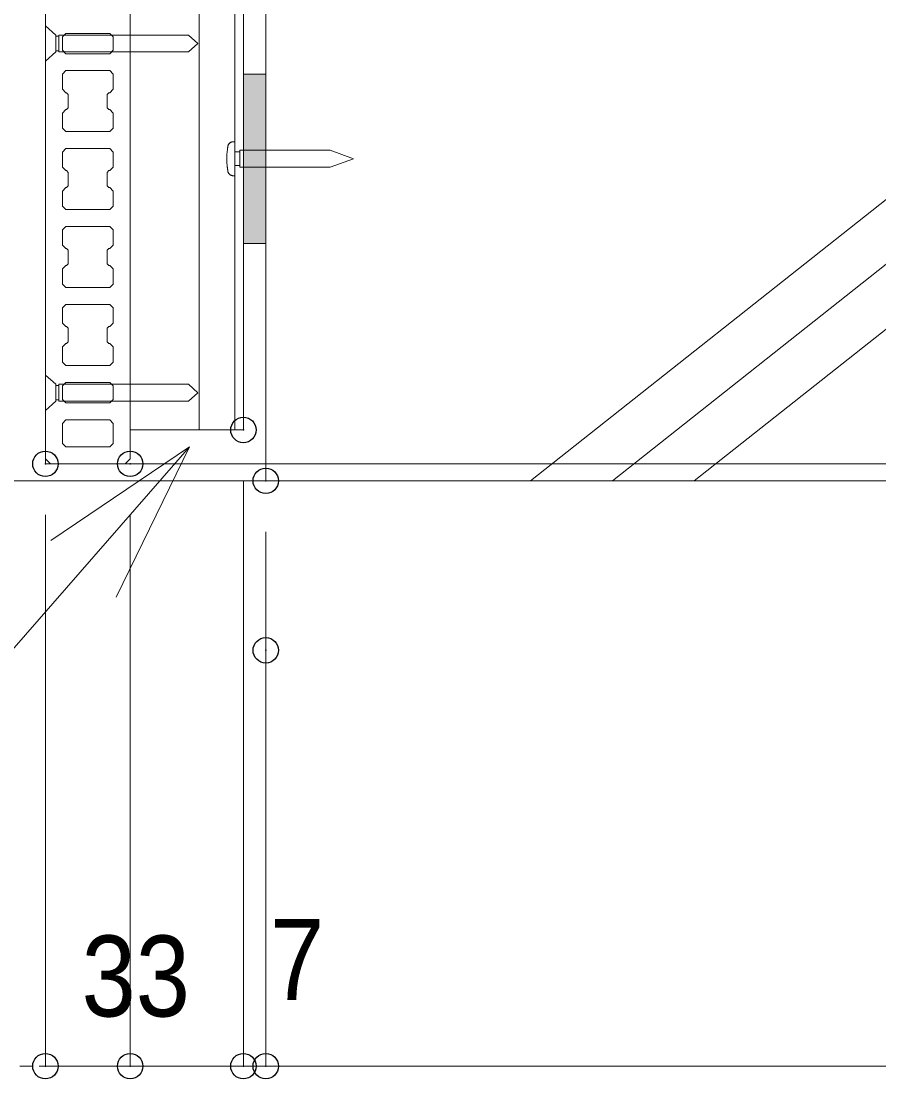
# Model space of a CAD drawing. Units: millimetres, scale not verified. Extents: x -8199 to 8201, y -2963 to 5056.
# Drawn here: x 1657 to 1994.3, y 441.4 to 857.4 of the extents above; entities that cross this region are included whole.
import ezdxf
from ezdxf.enums import TextEntityAlignment as Align

# ---------------------------------------------------------------- set-up
doc = ezdxf.new("R2010")
doc.units = ezdxf.units.MM
doc.header["$LTSCALE"] = 20
doc.header["$PDMODE"] = 32
doc.header["$PDSIZE"] = 10
for name, color, linetype, lineweight in [('0-1_一般', 4, 'Continuous', 9), ('0-2_寸法', 7, 'Continuous', 9), ('0-3_0', 7, 'Continuous', 9), ('0-7_ビス', 4, 'Continuous', 9)]:
    doc.layers.add(name, color=color, linetype=linetype, lineweight=lineweight)
doc.layers.add('0-4_Defpoints', color=7, linetype='Continuous')
doc.styles.add('Osaka', font='')
doc.styles.get('Osaka').set_extended_font_data('Osaka')

# ---------------------------------------------------------------- blocks, each defined once
blk = doc.blocks.new('グループ-162-1')
at = {"layer": '0-1_一般', "color": 7}
blk.add_lwpolyline([(369986.5, -99529), (385936.5, -99529), (385936.5, -102429), (369986.5, -102429)], close=True, dxfattribs=at)
blk = doc.blocks.new('グループ-175-1')
at = {"layer": '0-1_一般', "color": 2}
for p, q in [((370486.5, -102229), (370486.5, -94229)), ((370894.4, -102229), (370894.4, -94229)), ((371104.4, -102229), (371104.4, -94229)), ((371154.5, -102229), (371154.5, -94229))]:
    blk.add_line(p, q, dxfattribs=at)
blk = doc.blocks.new('グループ-176-1')
at = {"layer": '0-1_一般', "color": 2}
for p, q in [((370486.5, -94229), (371154.5, -94229)), ((370486.5, -102229), (371154.5, -102229))]:
    blk.add_line(p, q, dxfattribs=at)
at = {"layer": '0-1_一般'}
blk.add_blockref('グループ-175-1', (0, 0), dxfattribs=at)
blk = doc.blocks.new('グループ-65-1')
at = {"layer": '0-1_一般'}
for p, q in [((-40, 298), (-40, 326)), ((40, 326), (40, 298))]:
    blk.add_line(p, q, dxfattribs=at)
for points in [[(-92.2, 357.2), (-93.6, 355.4), (-94.9, 353.5), (-96.1, 351.6), (-97.1, 349.6), (-97.9, 347.6), (-98.6, 345.5), (-99.2, 343.4), (-99.6, 341.3), (-99.9, 339.3), (-100, 337.2), (-100, 336), (-100, 335.5), (-100, 335), (-100, 334.5), (-100, 334.1), (-100, 333.6), (-100, 333.1), (-100, 332.6), (-100, 332.1), (-100, 331.7), (-100, 331.2), (-100, 330.7), (-100, 330.2), (-100, 329.7), (-100, 329.3), (-100, 328.8), (-100, 328.3), (-100, 327.8), (-100, 327.3), (-100, 326.8), (-100, 326.4), (-97.6, 326), (-88.2, 326), (-78.8, 326), (-69.4, 326), (-60, 326), (-50.6, 326), (-41.2, 326), (-31.8, 326)], [(-17.1, 373.6), (-21.8, 373.4), (-26.5, 373.1), (-31.2, 372.8), (-35.9, 372.4), (-40.6, 371.9), (-45.3, 371.4), (-50, 370.8), (-51, 370.7), (-52.1, 370.5), (-53.1, 370.4), (-54.2, 370.3), (-55.2, 370.1), (-56.2, 370), (-57.3, 369.9), (-58.3, 369.7), (-59.3, 369.6), (-60.4, 369.5), (-61.4, 369.3), (-62.5, 369.2), (-63.5, 369.1), (-64.5, 368.9), (-65.6, 368.8), (-66.6, 368.7), (-67.7, 368.5), (-68.7, 368.4), (-69.7, 368.3), (-70.8, 368.1), (-71.8, 368), (-73.6, 367.7), (-75.6, 367.3), (-77.6, 366.8), (-79.6, 366.1), (-81.6, 365.2), (-83.5, 364.2), (-85.4, 363.1), (-87.3, 361.8), (-89, 360.4), (-90.7, 358.8), (-92.2, 357.2)], [(-31.8, 326), (-22.4, 326), (-12.9, 326), (-3.5, 326), (5.9, 326), (15.3, 326), (24.7, 326), (34.1, 326), (43.5, 326), (52.9, 326), (62.4, 326), (71.8, 326), (81.2, 326), (90.6, 326), (100, 326), (100, 326)], [(79.1, 366.3), (77.1, 366.9), (75.1, 367.4), (73.1, 367.8), (71.5, 368), (70.5, 368.2), (69.5, 368.3), (68.4, 368.4), (67.4, 368.6), (66.4, 368.7), (65.3, 368.8), (64.3, 369), (63.2, 369.1), (62.2, 369.2), (61.2, 369.4), (60.1, 369.5), (59.1, 369.6), (58, 369.8), (57, 369.9), (56, 370), (54.9, 370.2), (53.9, 370.3), (52.9, 370.4), (51.8, 370.6), (50.8, 370.7), (48.8, 370.9), (44.1, 371.5), (39.4, 372), (34.7, 372.5), (30, 372.8), (25.3, 373.2), (20.6, 373.5), (15.9, 373.7), (11.2, 373.8), (6.5, 373.9), (1.8, 374), (-2.9, 374), (-7.6, 373.9), (-12.4, 373.8), (-17.1, 373.6)], [(100, 326), (100, 326.5), (100, 327), (100, 327.4), (100, 327.9), (100, 328.4), (100, 328.9), (100, 329.4), (100, 329.9), (100, 330.3), (100, 330.8), (100, 331.3), (100, 331.8), (100, 332.3), (100, 332.7), (100, 333.2), (100, 333.7), (100, 334.2), (100, 334.7), (100, 335.2), (100, 335.6), (100, 336.1), (100, 337.7), (99.8, 339.8), (99.5, 341.8), (99.1, 343.9), (98.5, 346), (97.7, 348.1), (96.8, 350.1), (95.8, 352.1), (94.6, 354), (93.3, 355.8), (91.8, 357.6), (90.3, 359.2), (88.6, 360.7), (86.8, 362.1), (84.9, 363.4), (83, 364.5), (81.1, 365.4), (79.1, 366.3)]]:
    blk.add_lwpolyline(points, dxfattribs=at)
blk.add_lwpolyline([(50, 298), (50, -236), (0, -374), (-50, -236), (-50, 298)], close=True, dxfattribs=at)
blk = doc.blocks.new('シンボル-22')
at = {"layer": '0-1_一般'}
blk.add_blockref('グループ-65-1', (0, 0), dxfattribs=at)
blk = doc.blocks.new('_DOT')
at = {"layer": '0-3_0'}
for p, q in [((-10, 0), (-20, 0)), ((-5, 0), (5, 0))]:
    blk.add_line(p, q, dxfattribs=at)
blk = doc.blocks.new('グループ-189-1')
at = {"layer": '0-7_ビス'}
for p, q in [((370065.2, -101966.1), (370047.2, -101966.1)), ((370047.2, -102052.2), (370065.2, -102052.2))]:
    blk.add_line(p, q, dxfattribs=at)
for points in [[(370047.2, -102059.2), (369986.5, -102113.2), (369986.5, -101905.2), (370047.2, -101959.2)], [(370065.2, -102059.2), (370830.2, -102059.2), (370886.5, -102009.2), (370830.2, -101959.2), (370065.2, -101959.2)]]:
    blk.add_lwpolyline(points, close=True, dxfattribs=at)
blk = doc.blocks.new('グループ-190-1')
at = {"layer": '0-7_ビス'}
for p, q in [((370047.2, -99906), (370065.2, -99906)), ((370065.2, -99992.2), (370047.2, -99992.2))]:
    blk.add_line(p, q, dxfattribs=at)
for points in [[(370047.2, -99899.1), (369986.5, -99845.1), (369986.5, -100053.1), (370047.2, -99999.1)], [(370065.2, -99899.1), (370830.2, -99899.1), (370886.5, -99949.1), (370830.2, -99999.1), (370065.2, -99999.1)]]:
    blk.add_lwpolyline(points, close=True, dxfattribs=at)

msp = doc.modelspace()

# ---------------------------------------------------------------- linework, layer by layer
at = {"layer": '0-1_一般', "color": 2}
msp.add_line((1510.59, 446.42), (1723.17, 689.96), dxfattribs=at)
at = {"layer": '0-1_一般', "color": 7}
msp.add_line((4533.17, 676.63), (1466.51, 676.63), dxfattribs=at)
at = {"layer": '0-1_一般'}
for points in [[(1666.51, 685.3), (1668.51, 683.3), (1697.84, 683.3), (1699.84, 685.3), (1699.84, 874.62), (1697.83, 876.63), (1668.52, 876.63), (1666.51, 874.62)], [(1673.17, 851.29), (1674.51, 852.63), (1691.84, 852.63), (1693.17, 851.29), (1693.17, 845.96), (1691.84, 844.62), (1674.51, 844.62), (1673.18, 845.96)], [(1673.17, 830.62), (1673.17, 836.62), (1674.51, 837.96), (1691.84, 837.96), (1693.17, 836.62), (1693.17, 830.62), (1691.84, 829.29), (1691.51, 829.29), (1690.84, 828.62), (1690.84, 823.29), (1691.51, 822.62), (1691.84, 822.62), (1693.17, 821.29), (1693.17, 815.29), (1691.84, 813.96), (1674.51, 813.96), (1673.17, 815.29), (1673.17, 821.29), (1674.51, 822.62), (1674.84, 822.62), (1675.51, 823.29), (1675.51, 828.62), (1674.84, 829.29), (1674.51, 829.29)], [(1673.17, 799.96), (1673.17, 805.96), (1674.51, 807.29), (1691.84, 807.29), (1693.17, 805.96), (1693.17, 799.96), (1691.84, 798.62), (1691.51, 798.62), (1690.84, 797.96), (1690.84, 792.62), (1691.51, 791.96), (1691.84, 791.96), (1693.17, 790.62), (1693.17, 784.62), (1691.84, 783.29), (1674.51, 783.29), (1673.17, 784.62), (1673.17, 790.62), (1674.51, 791.96), (1674.84, 791.96), (1675.51, 792.62), (1675.51, 797.96), (1674.84, 798.62), (1674.51, 798.62)], [(1674.51, 752.62), (1673.17, 753.96), (1673.17, 759.96), (1674.51, 761.29), (1674.84, 761.29), (1675.51, 761.96), (1675.51, 767.29), (1674.84, 767.96), (1674.51, 767.96), (1673.17, 769.29), (1673.17, 775.29), (1674.51, 776.62), (1691.84, 776.62), (1693.17, 775.29), (1693.17, 769.29), (1691.84, 767.96), (1691.51, 767.96), (1690.84, 767.29), (1690.84, 761.96), (1691.51, 761.29), (1691.84, 761.29), (1693.17, 759.96), (1693.17, 753.96), (1691.84, 752.62)], [(1674.51, 721.96), (1673.17, 723.29), (1673.17, 729.29), (1674.51, 730.62), (1674.84, 730.62), (1675.51, 731.29), (1675.51, 736.62), (1674.84, 737.29), (1674.51, 737.29), (1673.17, 738.62), (1673.17, 744.62), (1674.51, 745.96), (1691.84, 745.96), (1693.17, 744.62), (1693.17, 738.62), (1691.84, 737.29), (1691.51, 737.29), (1690.84, 736.62), (1690.84, 731.29), (1691.51, 730.62), (1691.84, 730.62), (1693.17, 729.29), (1693.17, 723.29), (1691.84, 721.96)], [(1691.84, 707.29), (1674.51, 707.29), (1673.17, 708.62), (1673.18, 713.96), (1674.51, 715.29), (1691.84, 715.29), (1693.17, 713.96), (1693.17, 708.62)], [(1674.51, 689.95), (1673.17, 691.37), (1673.17, 699.2), (1674.51, 700.62), (1691.84, 700.62), (1693.17, 699.2), (1693.17, 691.37), (1691.84, 689.95)]]:
    msp.add_lwpolyline(points, close=True, dxfattribs=at)
at = {"layer": '0-1_一般', "color": 2}
msp.add_lwpolyline([(1668.67, 653.2), (1723.17, 689.96), (1694.35, 630.88)], dxfattribs=at)
at = {"layer": '0-2_寸法'}
for p, q in [((1753.17, 1189.96), (1753.17, 676.63)), ((1857.22, 676.63), (2506, 1189.96)), ((1889.46, 676.63), (2538.24, 1189.96)), ((1921.69, 676.63), (2569.58, 1189.26)), ((1744.37, 676.63), (1744.37, 446.42)), ((1744.37, 676.63), (1744.37, 446.42)), ((1666.5, 663.3), (1666.5, 446.42)), ((1699.84, 663.3), (1699.84, 446.42)), ((1699.84, 663.3), (1699.84, 446.42)), ((1753.17, 656.63), (1753.17, 446.42)), ((1753.17, 589.96), (1753.17, 446.42)), ((1699.84, 446.42), (1666.5, 446.42)), ((1689.82, 446.42), (1679.81, 446.42)), ((1744.37, 446.42), (1699.84, 446.42)), ((1709.85, 446.42), (1719.87, 446.42)), ((1734.36, 446.42), (1724.34, 446.42)), ((1753.17, 446.42), (1744.37, 446.42)), ((1754.39, 446.42), (1764.4, 446.42)), ((1763.19, 446.42), (1773.2, 446.42)), ((4236.49, 446.42), (1763.19, 446.42))]:
    msp.add_line(p, q, dxfattribs=at)
msp.add_lwpolyline([(1744.37, 836.63), (1753.17, 836.63), (1753.17, 769.96), (1744.37, 769.96)], close=True, dxfattribs=at)
at = {"layer": '0-2_寸法', "color": 132}
msp.add_solid([(1744.37, 836.63), (1744.37, 769.96), (1753.17, 836.63), (1753.17, 769.96)], dxfattribs=at)
at = {"layer": '0-4_Defpoints'}
for p in [(1744.37, 696.63), (1666.5, 683.3), (1666.5, 683.3), (1666.51, 683.3), (1699.84, 683.3), (1753.17, 676.63), (1753.17, 609.96), (1666.5, 446.42), (1699.84, 446.42), (1744.37, 446.42), (1753.17, 446.42)]:
    msp.add_point(p, dxfattribs=at)

# ---------------------------------------------------------------- block references
at = {"layer": '0-1_一般', "xscale": 0.06666667, "yscale": 0.06666667}
for name in ['グループ-162-1', 'グループ-176-1']:
    msp.add_blockref(name, (-22999.26, 7511.9), dxfattribs=at)
at = {"layer": '0-2_寸法', "xscale": 0.5007446, "yscale": 0.5007446}
for p in [(1666.5, 446.42), (1699.84, 446.42), (1744.37, 446.42)]:
    msp.add_blockref('_DOT', p, dxfattribs=at)
at = {"layer": '0-2_寸法', "xscale": 0.5007446, "yscale": 0.5007446, "rotation": 180}
for p in [(1699.84, 446.42), (1744.37, 446.42), (1753.17, 446.42), (1753.17, 446.42)]:
    msp.add_blockref('_DOT', p, dxfattribs=at)
at = {"layer": '0-7_ビス', "xscale": 0.06666667, "yscale": 0.06666667}
for name in ['グループ-190-1', 'グループ-189-1']:
    msp.add_blockref(name, (-22999.26, 7511.9), dxfattribs=at)
at = {"layer": '0-7_ビス', "xscale": -0.06666667, "yscale": 0.06666667, "rotation": 90}
msp.add_blockref('シンボル-22', (1762.77, 803.3), dxfattribs=at)

# ---------------------------------------------------------------- texts
at = {"layer": '0-2_寸法', "style": 'Osaka', "width": 0.9}
for s, p in [('7', (1754.87, 462.92)), ('33', (1680.74, 456.42))]:
    msp.add_text(s, height=31.82, dxfattribs=at).set_placement(p, align=Align.BOTTOM_LEFT)

doc.saveas('drawing.dxf')
